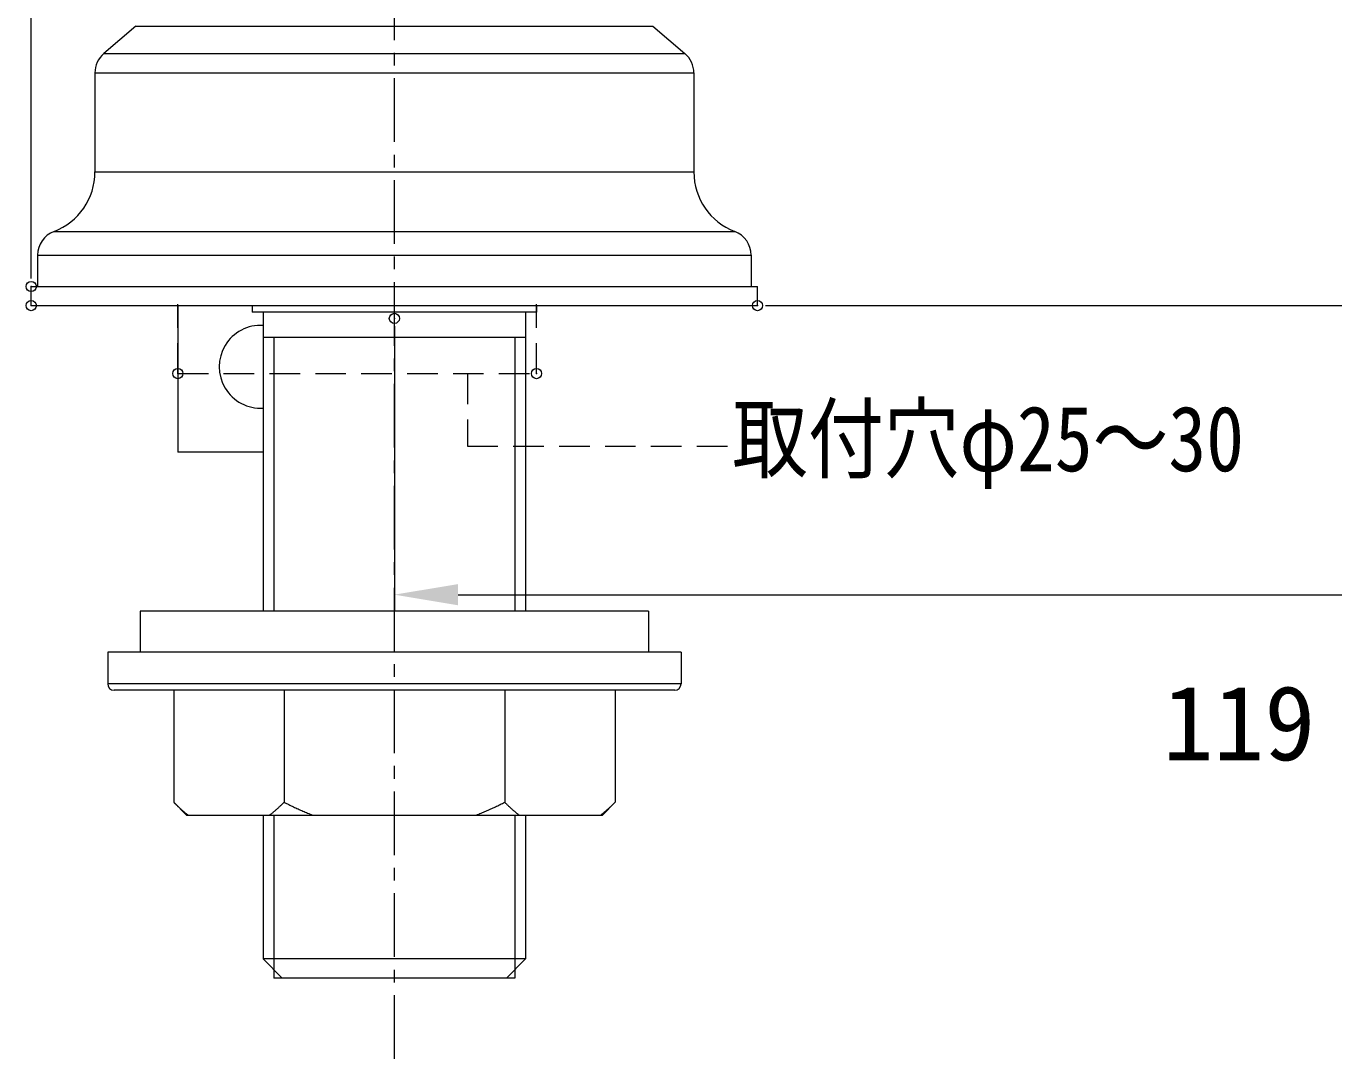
# Model space of a CAD drawing. Units: millimetres, scale not verified. Extents: x -412 to 410, y -292 to 289.
# Drawn here: x 147.2 to 249.9, y 21.2 to 102.3 of the extents above; entities that cross this region are included whole.
import ezdxf
from ezdxf.enums import TextEntityAlignment as Align

# ---------------------------------------------------------------- set-up
doc = ezdxf.new("R2010")
doc.units = ezdxf.units.MM
doc.header["$LTSCALE"] = 2
doc.header["$PDMODE"] = 32
doc.header["$PDSIZE"] = 0.8
doc.linetypes.add('DASHED1', pattern=[1.8, 1.2, -0.6])
doc.linetypes.add('USER6', pattern=[4, 2.5, -0.5, 0.5, -0.5])
doc.layers.add('0-0_0', color=7, linetype='Continuous', lineweight=18)
doc.styles.add('ＭＳ ゴシック', font='')
doc.styles.get('ＭＳ ゴシック').set_extended_font_data('MS Gothic')

msp = doc.modelspace()

# ---------------------------------------------------------------- linework, layer by layer
at = {"layer": '0-0_0', "lineweight": 15}
for p, q in [((147.64, 82.453), (147.64, 182.816)), ((205.265, 80.328), (313.59, 80.328)), ((176.14, 78.703), (176.14, 56.38)), ((181.14, 57.63), (290.316, 57.63))]:
    msp.add_line(p, q, dxfattribs=at)
at = {"layer": '0-0_0', "color": 1, "linetype": 'USER6'}
msp.add_line((176.14, 21.179), (176.14, 177.431), dxfattribs=at)
at = {"layer": '0-0_0'}
for p, q in [((155.847, 102.276), (153.339, 100.127)), ((155.847, 102.276), (196.434, 102.276)), ((196.434, 102.276), (198.942, 100.127)), ((153.339, 100.127), (198.942, 100.127)), ((152.64, 98.608), (152.64, 90.828)), ((152.64, 98.608), (199.64, 98.608)), ((199.64, 98.608), (199.64, 90.828)), ((152.64, 90.828), (199.64, 90.828)), ((149.426, 86.158), (202.854, 86.158)), ((148.14, 84.29), (148.14, 81.828)), ((148.14, 84.29), (204.14, 84.29)), ((204.14, 84.29), (204.14, 81.828)), ((147.64, 80.328), (147.64, 81.828)), ((147.64, 81.828), (204.64, 81.828)), ((204.64, 80.328), (204.64, 81.828)), ((147.64, 80.328), (204.64, 80.328)), ((159.14, 80.328), (159.14, 68.828)), ((164.99, 80.328), (164.99, 79.828)), ((187.29, 80.328), (187.29, 79.828)), ((187.29, 79.828), (164.99, 79.828)), ((165.84, 79.828), (165.84, 56.328)), ((186.44, 79.828), (186.44, 56.328)), ((186.44, 77.828), (165.84, 77.828)), ((165.84, 68.828), (159.14, 68.828)), ((156.19, 56.328), (156.19, 53.128)), ((196.09, 56.328), (156.19, 56.328)), ((196.09, 56.328), (196.09, 53.128)), ((153.64, 53.128), (153.64, 50.628)), ((153.64, 53.128), (153.64, 50.628)), ((198.64, 53.128), (153.64, 53.128)), ((198.64, 53.128), (198.64, 50.628)), ((198.64, 53.128), (198.64, 50.628)), ((198.64, 50.628), (153.64, 50.628)), ((198.14, 50.128), (154.14, 50.128)), ((158.82, 50.128), (158.82, 41.328)), ((167.48, 50.128), (167.48, 41.328)), ((184.8, 50.128), (184.8, 41.328)), ((193.461, 50.128), (193.461, 41.328)), ((159.82, 40.328), (158.82, 41.328)), ((192.461, 40.328), (193.461, 41.328)), ((159.82, 40.328), (192.461, 40.328)), ((165.84, 40.328), (165.84, 29.028)), ((186.44, 40.328), (186.44, 29.028)), ((167.34, 27.528), (165.84, 29.028)), ((186.44, 29.028), (165.84, 29.028)), ((184.94, 27.528), (186.44, 29.028)), ((185.59, 27.528), (166.69, 27.528))]:
    msp.add_line(p, q, dxfattribs=at)
at = {"layer": '0-0_0', "color": 4, "linetype": 'DASHED1', "lineweight": 9}
msp.add_line((159.14, 74.991), (159.14, 80.442), dxfattribs=at)
at = {"layer": '0-0_0', "color": 2}
for p, q in [((166.69, 77.828), (166.69, 56.328)), ((185.59, 77.828), (185.59, 56.328)), ((166.69, 40.328), (166.69, 27.528)), ((185.59, 40.328), (185.59, 27.528))]:
    msp.add_line(p, q, dxfattribs=at)
at = {"layer": '0-0_0', "color": 4, "linetype": 'DASHED1', "lineweight": 9}
for points in [[(159.14, 74.991), (187.29, 74.991), (187.29, 80.442)], [(181.871, 74.994), (181.871, 69.283), (202.639, 69.283)]]:
    msp.add_lwpolyline(points, dxfattribs=at)
at = {"layer": '0-0_0'}
for points in [[(158.82, 41.328), (158.853, 41.295), (158.886, 41.262), (158.919, 41.229), (158.953, 41.196), (158.986, 41.164), (159.02, 41.131), (159.054, 41.099), (159.088, 41.066), (159.121, 41.034), (159.156, 41.002), (159.19, 40.97), (159.224, 40.938), (159.258, 40.906), (159.293, 40.875), (159.327, 40.843), (159.362, 40.812), (159.397, 40.78), (159.432, 40.749), (159.467, 40.718), (159.502, 40.687), (159.538, 40.656), (159.573, 40.626), (159.609, 40.595), (159.644, 40.565), (159.68, 40.535), (159.716, 40.505), (159.752, 40.475), (159.788, 40.445), (159.824, 40.416), (159.861, 40.386), (159.897, 40.357), (159.934, 40.328)], [(166.365, 40.328), (166.402, 40.357), (166.439, 40.386), (166.475, 40.416), (166.511, 40.445), (166.547, 40.475), (166.583, 40.505), (166.619, 40.535), (166.655, 40.565), (166.691, 40.595), (166.726, 40.626), (166.762, 40.656), (166.797, 40.687), (166.832, 40.718), (166.867, 40.749), (166.902, 40.78), (166.937, 40.812), (166.972, 40.843), (167.007, 40.874), (167.041, 40.906), (167.075, 40.938), (167.11, 40.97), (167.144, 41.002), (167.178, 41.034), (167.212, 41.066), (167.246, 41.099), (167.279, 41.131), (167.313, 41.164), (167.347, 41.196), (167.38, 41.229), (167.413, 41.262), (167.447, 41.295), (167.48, 41.328), (167.571, 41.283), (167.662, 41.237), (167.754, 41.193), (167.845, 41.148), (167.937, 41.104), (168.029, 41.06), (168.121, 41.016)], [(182.571, 40.328), (182.666, 40.365), (182.76, 40.403), (182.855, 40.442), (182.949, 40.48), (183.043, 40.519), (183.137, 40.559), (183.23, 40.599), (183.324, 40.639), (183.417, 40.68), (183.511, 40.72), (183.604, 40.762), (183.697, 40.803), (183.79, 40.845), (183.882, 40.888), (183.975, 40.93), (184.067, 40.973), (184.159, 41.016), (184.251, 41.06), (184.343, 41.104), (184.435, 41.148), (184.527, 41.193), (184.618, 41.237), (184.709, 41.283), (184.8, 41.328)], [(184.8, 41.328), (184.834, 41.295), (184.867, 41.262), (184.9, 41.229), (184.934, 41.196), (184.967, 41.164), (185.001, 41.131), (185.034, 41.099), (185.068, 41.066), (185.102, 41.034), (185.136, 41.002), (185.17, 40.97), (185.205, 40.938), (185.239, 40.906), (185.274, 40.875), (185.308, 40.843), (185.343, 40.812), (185.378, 40.78), (185.413, 40.749), (185.448, 40.718), (185.483, 40.687), (185.518, 40.656), (185.554, 40.626), (185.589, 40.595), (185.625, 40.565), (185.661, 40.535), (185.697, 40.505), (185.733, 40.475), (185.769, 40.445), (185.805, 40.416), (185.842, 40.386), (185.878, 40.357), (185.915, 40.328)], [(192.346, 40.328), (192.383, 40.357), (192.419, 40.386), (192.456, 40.416), (192.492, 40.445), (192.528, 40.475), (192.564, 40.505), (192.6, 40.535), (192.636, 40.565), (192.672, 40.595), (192.707, 40.626), (192.743, 40.656), (192.778, 40.687), (192.813, 40.718), (192.848, 40.749), (192.883, 40.78), (192.918, 40.812), (192.953, 40.843), (192.987, 40.874), (193.022, 40.906), (193.056, 40.938), (193.09, 40.97), (193.125, 41.002), (193.159, 41.034), (193.193, 41.066), (193.227, 41.099), (193.26, 41.131), (193.294, 41.164), (193.327, 41.196), (193.361, 41.229), (193.394, 41.262), (193.427, 41.295), (193.461, 41.328)], [(168.121, 41.016), (168.213, 40.973), (168.306, 40.93), (168.398, 40.888), (168.491, 40.845), (168.583, 40.803), (168.676, 40.762), (168.77, 40.72), (168.863, 40.68), (168.956, 40.639), (169.05, 40.599), (169.144, 40.559), (169.237, 40.519), (169.331, 40.48), (169.426, 40.442), (169.52, 40.403), (169.614, 40.365), (169.709, 40.328)]]:
    msp.add_lwpolyline(points, dxfattribs=at)
for centre, radius, start, end in [((154.64, 98.608), 2, 130.60129, 180), ((197.64, 98.608), 2, 0, 49.39871), ((147.64, 90.828), 5, 290.92483, 0), ((204.64, 90.828), 5, 180, 249.07517), ((150.14, 84.29), 2, 110.92483, 180), ((202.14, 84.29), 2, 0, 69.07517), ((165.64, 75.528), 3.25, 86.4635, 273.5365), ((154.14, 50.628), 0.5, 180, 270), ((198.14, 50.628), 0.5, 270, 0)]:
    msp.add_arc(centre, radius, start, end, dxfattribs=at)
for p in [(147.64, 81.828), (147.64, 80.328), (204.64, 80.328), (176.14, 79.328)]:
    msp.add_point(p, dxfattribs=at)
at = {"layer": '0-0_0', "color": 6}
for p in [(159.14, 74.991), (187.29, 74.991)]:
    msp.add_point(p, dxfattribs=at)
at = {"layer": '0-0_0'}
msp.add_solid([(181.14, 58.463), (181.14, 56.797), (176.14, 57.63)], dxfattribs=at)

# ---------------------------------------------------------------- texts
at = {"layer": '0-0_0', "style": 'ＭＳ ゴシック', "width": 0.85}
msp.add_text('取付穴φ25～30', height=5.132, dxfattribs=at).set_placement((202.639, 65.783), align=Align.BOTTOM_LEFT)
at = {"layer": '0-0_0', "style": 'ＭＳ ゴシック'}
msp.add_text('119', height=5.865, dxfattribs=at).set_placement((236.437, 42.873), align=Align.BOTTOM_LEFT)

doc.saveas('drawing.dxf')
